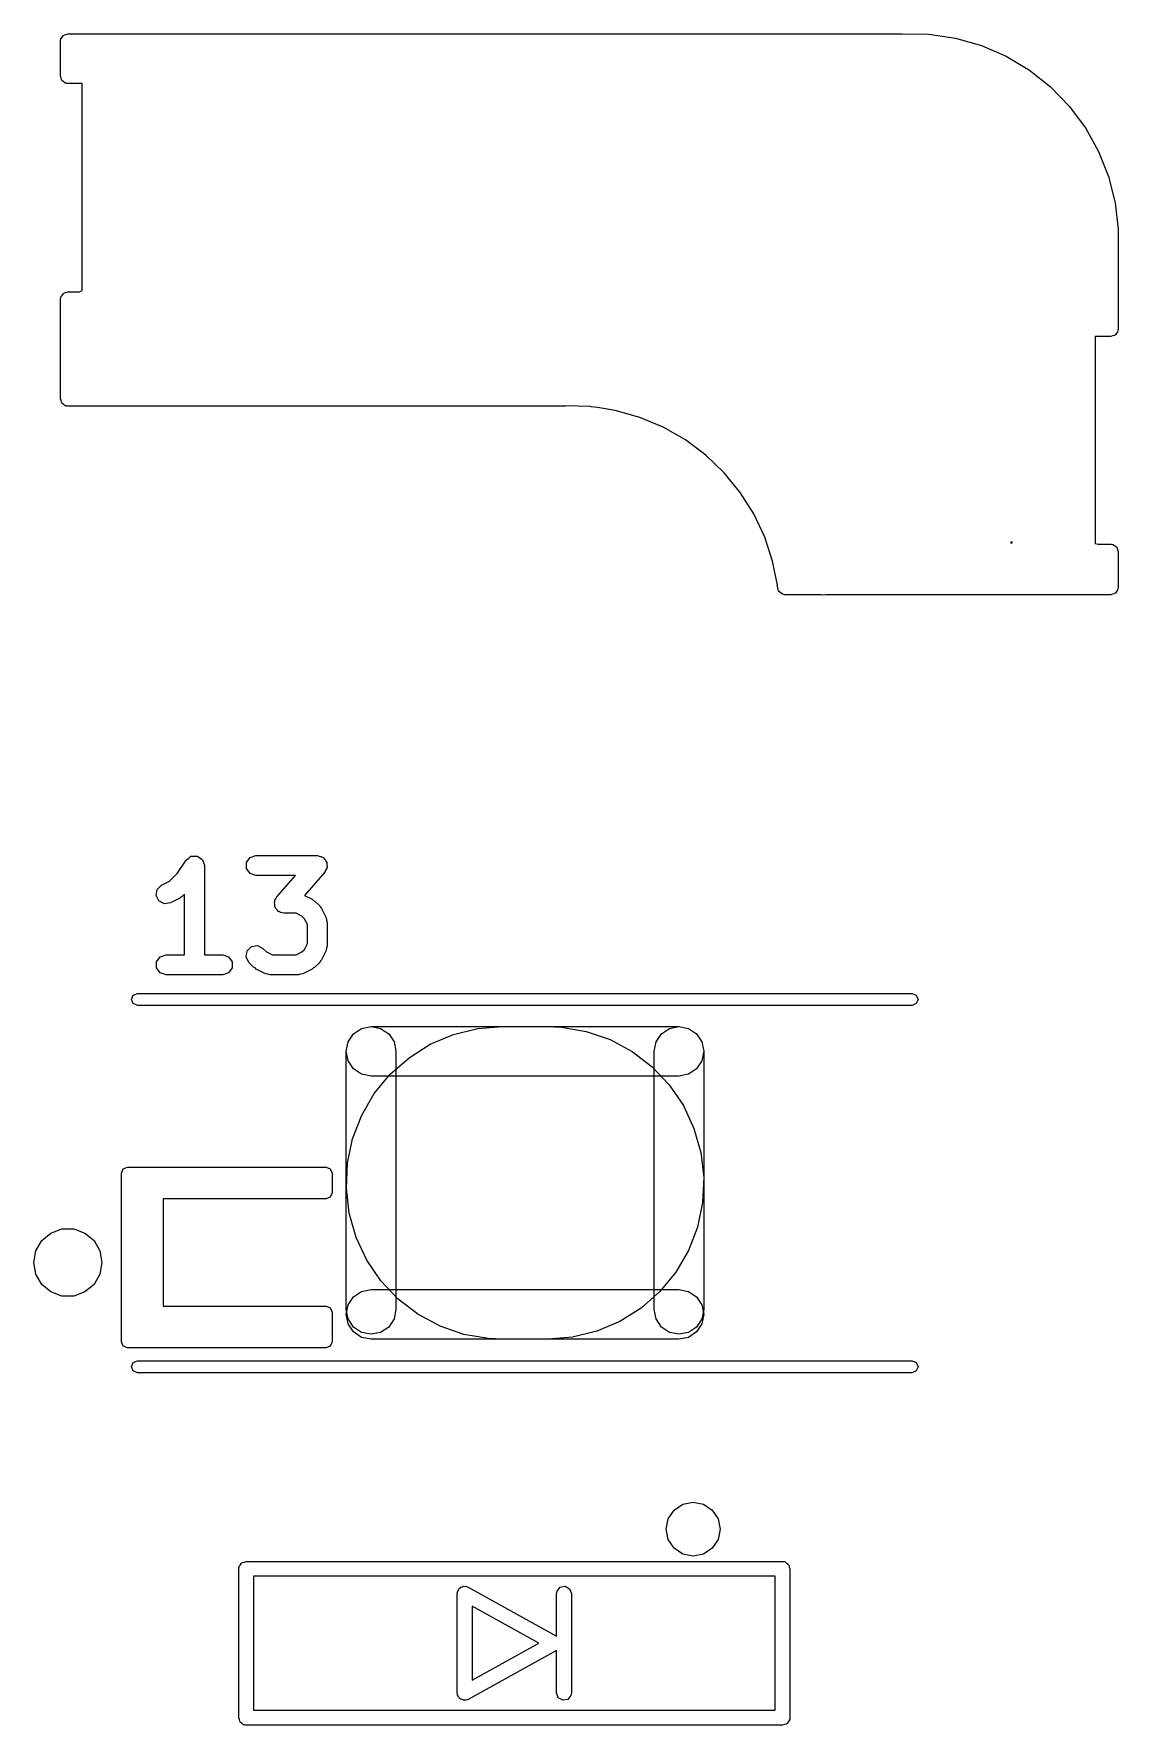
# Model space of a CAD drawing. Extents: x 66 to 223, y -169 to -36.
# Drawn here: x 152.07 to 162.99, y -113.02 to -95.98 of the extents above; entities that cross this region are included whole.
import ezdxf

# ---------------------------------------------------------------- set-up
doc = ezdxf.new("R2010")
doc.units = 0
doc.layers.add('BLACK', color=7, linetype='CONTINUOUS')

msp = doc.modelspace()

# ---------------------------------------------------------------- linework, layer by layer
at = {"layer": 'BLACK', "linetype": 'CONTINUOUS'}
for p, q in [((152.336, -96.055), (152.338, -96.0453)), ((152.336, -96.405), (152.336, -96.055)), ((152.337, -96.042), (152.339, -96.0391)), ((152.338, -96.0453), (152.337, -96.042)), ((152.339, -96.0391), (152.341, -96.0293)), ((152.341, -96.0293), (152.353, -96.0144)), ((152.353, -96.0144), (152.363, -95.9975)), ((152.363, -95.9975), (152.369, -95.9952)), ((152.369, -95.9952), (152.374, -95.99)), ((152.374, -95.99), (152.393, -95.9867)), ((152.393, -95.9867), (152.411, -95.98)), ((152.411, -95.98), (160.811, -95.98)), ((160.811, -95.98), (160.812, -95.9802)), ((160.812, -95.9802), (161.079, -95.9843)), ((161.079, -95.9843), (161.348, -96.0239)), ((161.348, -96.0239), (161.609, -96.0983)), ((161.609, -96.0983), (161.859, -96.2062)), ((161.859, -96.2062), (162.092, -96.3457)), ((152.343, -96.4233), (152.336, -96.405)), ((162.092, -96.3457), (162.305, -96.5145)), ((152.346, -96.4425), (152.343, -96.4233)), ((152.351, -96.4468), (152.346, -96.4425)), ((152.354, -96.4532), (152.351, -96.4468)), ((152.37, -96.463), (152.354, -96.4532)), ((152.385, -96.4755), (152.37, -96.463)), ((152.395, -96.4772), (152.385, -96.4755)), ((152.398, -96.4789), (152.395, -96.4772)), ((152.401, -96.4783), (152.398, -96.4789)), ((152.411, -96.48), (152.401, -96.4783)), ((152.556, -96.48), (152.411, -96.48)), ((152.556, -98.5651), (152.556, -96.48)), ((162.305, -96.5145), (162.494, -96.7096)), ((162.494, -96.7096), (162.656, -96.9277)), ((162.656, -96.9277), (162.788, -97.1651)), ((162.788, -97.1651), (162.888, -97.4178)), ((162.888, -97.4178), (162.955, -97.6813)), ((162.955, -97.6813), (162.986, -97.9513)), ((162.986, -97.9513), (162.985, -97.9533)), ((162.985, -97.9533), (162.986, -97.955)), ((162.986, -97.955), (162.986, -98.955)), ((152.339, -98.6391), (152.341, -98.6293)), ((152.341, -98.6293), (152.353, -98.6144)), ((152.353, -98.6144), (152.363, -98.5975)), ((152.363, -98.5975), (152.369, -98.5952)), ((152.369, -98.5952), (152.374, -98.59)), ((152.374, -98.59), (152.393, -98.5867)), ((152.393, -98.5867), (152.411, -98.58)), ((152.411, -98.58), (152.525, -98.58)), ((152.525, -98.58), (152.556, -98.5651)), ((152.336, -98.655), (152.338, -98.6453)), ((152.336, -99.655), (152.336, -98.655)), ((152.337, -98.642), (152.339, -98.6391)), ((152.338, -98.6453), (152.337, -98.642)), ((162.983, -98.9709), (162.981, -98.9807)), ((162.985, -98.968), (162.983, -98.9709)), ((162.986, -98.955), (162.984, -98.9647)), ((162.984, -98.9647), (162.985, -98.968)), ((162.911, -99.03), (162.756, -99.03)), ((162.756, -99.03), (162.756, -101.114)), ((162.929, -99.0233), (162.911, -99.03)), ((162.948, -99.02), (162.929, -99.0233)), ((162.953, -99.0148), (162.948, -99.02)), ((162.959, -99.0125), (162.953, -99.0148)), ((162.969, -98.9956), (162.959, -99.0125)), ((162.981, -98.9807), (162.969, -98.9956)), ((152.343, -99.6733), (152.336, -99.655)), ((152.346, -99.6925), (152.343, -99.6733)), ((152.351, -99.6968), (152.346, -99.6925)), ((152.354, -99.7032), (152.351, -99.6968)), ((152.37, -99.713), (152.354, -99.7032)), ((152.385, -99.7255), (152.37, -99.713)), ((152.395, -99.7272), (152.385, -99.7255)), ((152.398, -99.7289), (152.395, -99.7272)), ((152.401, -99.7283), (152.398, -99.7289)), ((152.411, -99.73), (152.401, -99.7283)), ((157.411, -99.73), (152.411, -99.73)), ((157.412, -99.7296), (157.411, -99.73)), ((157.413, -99.73), (157.412, -99.7296)), ((157.423, -99.7263), (157.413, -99.73)), ((157.669, -99.734), (157.423, -99.7263)), ((157.673, -99.7345), (157.669, -99.734)), ((157.679, -99.7373), (157.673, -99.7345)), ((157.742, -99.7451), (157.679, -99.7373)), ((157.923, -99.7731), (157.742, -99.7451)), ((158.17, -99.8429), (157.923, -99.7731)), ((158.406, -99.9422), (158.17, -99.8429)), ((158.628, -100.07), (158.406, -99.9422)), ((158.834, -100.223), (158.628, -100.07)), ((159.019, -100.4), (158.834, -100.223)), ((159.181, -100.599), (159.019, -100.4)), ((159.318, -100.816), (159.181, -100.599)), ((159.427, -101.048), (159.318, -100.816)), ((159.507, -101.292), (159.427, -101.048)), ((161.918, -101.097), (161.902, -101.105)), ((161.902, -101.105), (161.919, -101.105)), ((161.919, -101.105), (161.918, -101.097)), ((162.756, -101.114), (162.786, -101.12)), ((162.786, -101.12), (162.911, -101.12)), ((162.911, -101.12), (162.921, -101.122)), ((162.921, -101.122), (162.924, -101.121)), ((162.924, -101.121), (162.927, -101.123)), ((162.927, -101.123), (162.937, -101.125)), ((162.937, -101.125), (162.952, -101.137)), ((162.952, -101.137), (162.968, -101.147)), ((162.968, -101.147), (162.971, -101.153)), ((162.971, -101.153), (162.976, -101.157)), ((162.976, -101.157), (162.979, -101.177)), ((162.979, -101.177), (162.986, -101.195)), ((159.555, -101.533), (159.507, -101.292)), ((162.986, -101.195), (162.986, -101.555)), ((159.553, -101.544), (159.555, -101.533)), ((159.56, -101.558), (159.553, -101.544)), ((159.566, -101.593), (159.56, -101.558)), ((159.605, -101.625), (159.566, -101.593)), ((159.631, -101.63), (159.605, -101.625)), ((159.995, -101.63), (159.631, -101.63)), ((160.014, -101.633), (159.995, -101.63)), ((160.043, -101.63), (160.014, -101.633)), ((162.911, -101.63), (160.043, -101.63)), ((162.929, -101.623), (162.911, -101.63)), ((162.948, -101.62), (162.929, -101.623)), ((162.953, -101.615), (162.948, -101.62)), ((162.959, -101.612), (162.953, -101.615)), ((162.969, -101.596), (162.959, -101.612)), ((162.981, -101.581), (162.969, -101.596)), ((162.983, -101.571), (162.981, -101.581)), ((162.985, -101.568), (162.983, -101.571)), ((162.986, -101.555), (162.984, -101.565)), ((162.984, -101.565), (162.985, -101.568)), ((153.512, -104.436), (153.602, -104.302)), ((153.602, -104.302), (153.603, -104.3)), ((153.603, -104.3), (153.604, -104.298)), ((153.604, -104.298), (153.627, -104.281)), ((153.627, -104.281), (153.65, -104.263)), ((153.65, -104.263), (153.652, -104.263)), ((153.652, -104.263), (153.654, -104.262)), ((153.654, -104.262), (153.683, -104.262)), ((153.683, -104.262), (153.712, -104.261)), ((153.712, -104.261), (153.714, -104.262)), ((153.714, -104.262), (153.716, -104.262)), ((153.716, -104.262), (153.739, -104.279)), ((153.739, -104.279), (153.763, -104.295)), ((153.763, -104.295), (153.764, -104.297)), ((153.764, -104.297), (153.766, -104.298)), ((153.766, -104.298), (153.775, -104.326)), ((153.775, -104.326), (153.785, -104.353)), ((153.785, -104.353), (153.784, -104.355)), ((153.784, -104.355), (153.785, -104.357)), ((153.785, -104.357), (153.785, -105.257)), ((154.209, -104.326), (154.245, -104.276)), ((154.209, -104.388), (154.209, -104.326)), ((154.245, -104.438), (154.209, -104.388)), ((154.245, -104.276), (154.304, -104.257)), ((154.304, -104.257), (154.923, -104.257)), ((154.998, -104.423), (154.793, -104.657)), ((154.923, -104.257), (154.942, -104.263)), ((154.942, -104.263), (154.962, -104.265)), ((154.962, -104.265), (154.971, -104.273)), ((154.971, -104.273), (154.982, -104.276)), ((154.982, -104.276), (154.994, -104.293)), ((154.994, -104.293), (155.009, -104.306)), ((155.006, -104.404), (154.998, -104.423)), ((155.018, -104.388), (155.006, -104.404)), ((155.009, -104.306), (155.011, -104.317)), ((155.011, -104.317), (155.018, -104.326)), ((155.018, -104.326), (155.018, -104.346)), ((155.018, -104.346), (155.022, -104.366)), ((155.022, -104.366), (155.018, -104.377)), ((155.018, -104.377), (155.018, -104.388)), ((153.31, -104.597), (153.354, -104.553)), ((153.354, -104.553), (153.435, -104.513)), ((153.435, -104.513), (153.512, -104.436)), ((154.304, -104.457), (154.245, -104.438)), ((154.702, -104.457), (154.304, -104.457)), ((154.514, -104.672), (154.702, -104.457)), ((153.3, -104.658), (153.31, -104.597)), ((153.328, -104.713), (153.3, -104.658)), ((153.383, -104.741), (153.328, -104.713)), ((153.444, -104.732), (153.383, -104.741)), ((153.539, -104.685), (153.444, -104.732)), ((153.551, -104.673), (153.539, -104.685)), ((153.565, -104.666), (153.551, -104.673)), ((153.585, -104.646), (153.565, -104.666)), ((153.585, -105.257), (153.585, -104.646)), ((154.49, -104.729), (154.494, -104.719)), ((154.494, -104.749), (154.49, -104.729)), ((154.494, -104.707), (154.506, -104.691)), ((154.494, -104.719), (154.494, -104.707)), ((154.494, -104.769), (154.494, -104.749)), ((154.506, -104.691), (154.514, -104.672)), ((154.793, -104.657), (154.872, -104.696)), ((154.872, -104.696), (154.884, -104.708)), ((154.884, -104.708), (154.898, -104.715)), ((154.898, -104.715), (154.946, -104.763)), ((154.946, -104.763), (154.953, -104.777)), ((154.501, -104.778), (154.494, -104.769)), ((154.504, -104.789), (154.501, -104.778)), ((154.519, -104.803), (154.504, -104.789)), ((154.531, -104.819), (154.519, -104.803)), ((154.542, -104.822), (154.531, -104.819)), ((154.55, -104.83), (154.542, -104.822)), ((154.57, -104.832), (154.55, -104.83)), ((154.59, -104.838), (154.57, -104.832)), ((154.709, -104.838), (154.59, -104.838)), ((154.768, -104.868), (154.709, -104.838)), ((154.793, -104.893), (154.768, -104.868)), ((154.823, -104.952), (154.793, -104.893)), ((154.953, -104.777), (154.965, -104.789)), ((154.965, -104.789), (155.012, -104.884)), ((155.012, -104.884), (155.016, -104.907)), ((155.016, -104.907), (155.023, -104.929)), ((155.023, -104.929), (155.023, -105.167)), ((154.823, -105.143), (154.823, -104.952)), ((153.304, -105.326), (153.34, -105.276)), ((153.34, -105.276), (153.399, -105.257)), ((153.399, -105.257), (153.585, -105.257)), ((153.785, -105.257), (153.97, -105.257)), ((153.97, -105.257), (154.029, -105.276)), ((154.029, -105.276), (154.066, -105.326)), ((154.205, -105.278), (154.215, -105.216)), ((154.215, -105.216), (154.258, -105.173)), ((154.258, -105.173), (154.319, -105.163)), ((154.319, -105.163), (154.375, -105.191)), ((154.375, -105.191), (154.411, -105.227)), ((154.411, -105.227), (154.47, -105.257)), ((154.47, -105.257), (154.709, -105.257)), ((154.709, -105.257), (154.768, -105.227)), ((154.768, -105.227), (154.793, -105.203)), ((154.793, -105.203), (154.823, -105.143)), ((155.012, -105.211), (154.965, -105.307)), ((155.016, -105.189), (155.012, -105.211)), ((155.023, -105.167), (155.016, -105.189)), ((153.304, -105.388), (153.304, -105.326)), ((153.34, -105.438), (153.304, -105.388)), ((153.399, -105.457), (153.34, -105.438)), ((154.029, -105.438), (153.97, -105.457)), ((154.066, -105.388), (154.029, -105.438)), ((154.066, -105.326), (154.066, -105.388)), ((154.233, -105.333), (154.205, -105.278)), ((154.281, -105.38), (154.233, -105.333)), ((154.295, -105.388), (154.281, -105.38)), ((154.307, -105.399), (154.295, -105.388)), ((154.402, -105.447), (154.307, -105.399)), ((154.872, -105.399), (154.777, -105.447)), ((154.884, -105.388), (154.872, -105.399)), ((154.898, -105.38), (154.884, -105.388)), ((154.946, -105.333), (154.898, -105.38)), ((154.953, -105.318), (154.946, -105.333)), ((154.965, -105.307), (154.953, -105.318)), ((153.97, -105.457), (153.399, -105.457)), ((154.425, -105.45), (154.402, -105.447)), ((154.447, -105.457), (154.425, -105.45)), ((154.732, -105.457), (154.447, -105.457)), ((154.754, -105.45), (154.732, -105.457)), ((154.777, -105.447), (154.754, -105.45)), ((153.051, -105.705), (153.069, -105.663)), ((153.069, -105.747), (153.051, -105.705)), ((153.069, -105.663), (153.111, -105.645)), ((153.111, -105.765), (153.069, -105.747)), ((153.111, -105.645), (160.911, -105.645)), ((160.911, -105.765), (153.111, -105.765)), ((160.911, -105.645), (160.953, -105.663)), ((160.953, -105.747), (160.911, -105.765)), ((160.953, -105.663), (160.971, -105.705)), ((160.971, -105.705), (160.953, -105.747)), ((155.233, -106.132), (155.287, -106.051)), ((155.233, -106.132), (155.287, -106.051)), ((155.233, -106.132), (155.287, -106.051)), ((155.233, -106.132), (155.287, -106.051)), ((155.287, -106.051), (155.368, -105.997)), ((155.287, -106.051), (155.368, -105.997)), ((155.287, -106.051), (155.368, -105.997)), ((155.287, -106.051), (155.368, -105.997)), ((155.368, -105.997), (155.464, -105.978)), ((155.368, -105.997), (155.464, -105.978)), ((155.368, -105.997), (155.464, -105.978)), ((155.368, -105.997), (155.464, -105.978)), ((155.464, -105.978), (155.56, -105.997)), ((155.464, -105.978), (158.564, -105.978)), ((155.464, -105.978), (155.56, -105.997)), ((155.464, -105.978), (158.564, -105.978)), ((155.56, -105.997), (155.641, -106.051)), ((155.56, -105.997), (155.641, -106.051)), ((155.641, -106.051), (155.695, -106.132)), ((155.641, -106.051), (155.695, -106.132)), ((156.059, -106.157), (156.292, -106.059)), ((156.059, -106.157), (156.292, -106.059)), ((156.059, -106.157), (156.292, -106.059)), ((156.059, -106.157), (156.292, -106.059)), ((156.292, -106.059), (156.537, -105.998)), ((156.292, -106.059), (156.537, -105.998)), ((156.292, -106.059), (156.537, -105.998)), ((156.292, -106.059), (156.537, -105.998)), ((156.537, -105.998), (156.789, -105.978)), ((156.537, -105.998), (156.789, -105.978)), ((156.537, -105.998), (156.789, -105.978)), ((156.537, -105.998), (156.789, -105.978)), ((156.789, -105.978), (157.239, -105.978)), ((156.789, -105.978), (157.239, -105.978)), ((156.789, -105.978), (157.239, -105.978)), ((156.789, -105.978), (157.239, -105.978)), ((157.239, -105.978), (157.382, -105.984)), ((157.239, -105.978), (157.382, -105.984)), ((157.239, -105.978), (157.382, -105.984)), ((157.239, -105.978), (157.382, -105.984)), ((157.382, -105.984), (157.631, -106.027)), ((157.382, -105.984), (157.631, -106.027)), ((157.382, -105.984), (157.631, -106.027)), ((157.382, -105.984), (157.631, -106.027)), ((157.631, -106.027), (157.87, -106.11)), ((157.631, -106.027), (157.87, -106.11)), ((157.631, -106.027), (157.87, -106.11)), ((157.631, -106.027), (157.87, -106.11)), ((157.87, -106.11), (158.092, -106.229)), ((157.87, -106.11), (158.092, -106.229)), ((157.87, -106.11), (158.092, -106.229)), ((157.87, -106.11), (158.092, -106.229)), ((158.333, -106.132), (158.387, -106.051)), ((158.333, -106.132), (158.387, -106.051)), ((158.387, -106.051), (158.468, -105.997)), ((158.387, -106.051), (158.468, -105.997)), ((158.468, -105.997), (158.564, -105.978)), ((158.468, -105.997), (158.564, -105.978)), ((158.564, -105.978), (158.66, -105.997)), ((158.564, -105.978), (158.66, -105.997)), ((158.564, -105.978), (158.66, -105.997)), ((158.564, -105.978), (158.66, -105.997)), ((158.66, -105.997), (158.741, -106.051)), ((158.66, -105.997), (158.741, -106.051)), ((158.66, -105.997), (158.741, -106.051)), ((158.66, -105.997), (158.741, -106.051)), ((158.741, -106.051), (158.795, -106.132)), ((158.741, -106.051), (158.795, -106.132)), ((158.741, -106.051), (158.795, -106.132)), ((158.741, -106.051), (158.795, -106.132)), ((155.214, -106.228), (155.233, -106.132)), ((155.214, -106.228), (155.233, -106.132)), ((155.214, -106.228), (155.233, -106.132)), ((155.214, -106.228), (155.233, -106.132)), ((155.214, -108.828), (155.214, -106.228)), ((155.233, -106.324), (155.214, -106.228)), ((155.214, -108.828), (155.214, -106.228)), ((155.233, -106.324), (155.214, -106.228)), ((155.656, -106.459), (155.846, -106.292)), ((155.656, -106.459), (155.846, -106.292)), ((155.656, -106.459), (155.846, -106.292)), ((155.656, -106.459), (155.846, -106.292)), ((155.695, -106.132), (155.714, -106.228)), ((155.695, -106.132), (155.714, -106.228)), ((155.714, -106.228), (155.714, -108.828)), ((155.714, -106.228), (155.714, -108.828)), ((155.846, -106.292), (156.059, -106.157)), ((155.846, -106.292), (156.059, -106.157)), ((155.846, -106.292), (156.059, -106.157)), ((155.846, -106.292), (156.059, -106.157)), ((158.092, -106.229), (158.293, -106.383)), ((158.092, -106.229), (158.293, -106.383)), ((158.092, -106.229), (158.293, -106.383)), ((158.092, -106.229), (158.293, -106.383)), ((158.314, -106.228), (158.333, -106.132)), ((158.314, -106.228), (158.333, -106.132)), ((158.314, -108.828), (158.314, -106.228)), ((158.314, -108.828), (158.314, -106.228)), ((158.795, -106.132), (158.814, -106.228)), ((158.795, -106.132), (158.814, -106.228)), ((158.795, -106.132), (158.814, -106.228)), ((158.795, -106.132), (158.814, -106.228)), ((158.814, -106.228), (158.795, -106.324)), ((158.814, -106.228), (158.795, -106.324)), ((158.814, -106.228), (158.814, -108.828)), ((158.814, -106.228), (158.814, -108.828)), ((155.287, -106.405), (155.233, -106.324)), ((155.287, -106.405), (155.233, -106.324)), ((155.368, -106.459), (155.287, -106.405)), ((155.368, -106.459), (155.287, -106.405)), ((155.464, -106.478), (155.368, -106.459)), ((155.464, -106.478), (155.368, -106.459)), ((155.496, -106.654), (155.656, -106.459)), ((155.496, -106.654), (155.656, -106.459)), ((155.496, -106.654), (155.656, -106.459)), ((155.496, -106.654), (155.656, -106.459)), ((158.293, -106.383), (158.466, -106.566)), ((158.293, -106.383), (158.466, -106.566)), ((158.293, -106.383), (158.466, -106.566)), ((158.293, -106.383), (158.466, -106.566)), ((158.66, -106.459), (158.564, -106.478)), ((158.66, -106.459), (158.564, -106.478)), ((158.741, -106.405), (158.66, -106.459)), ((158.741, -106.405), (158.66, -106.459)), ((158.795, -106.324), (158.741, -106.405)), ((158.795, -106.324), (158.741, -106.405)), ((158.564, -106.478), (155.464, -106.478)), ((158.564, -106.478), (155.464, -106.478)), ((158.466, -106.566), (158.608, -106.775)), ((158.466, -106.566), (158.608, -106.775)), ((158.466, -106.566), (158.608, -106.775)), ((158.466, -106.566), (158.608, -106.775)), ((155.369, -106.872), (155.496, -106.654)), ((155.369, -106.872), (155.496, -106.654)), ((155.369, -106.872), (155.496, -106.654)), ((155.369, -106.872), (155.496, -106.654)), ((158.608, -106.775), (158.715, -107.004)), ((158.608, -106.775), (158.715, -107.004)), ((158.608, -106.775), (158.715, -107.004)), ((158.608, -106.775), (158.715, -107.004)), ((155.278, -107.108), (155.369, -106.872)), ((155.278, -107.108), (155.369, -106.872)), ((155.278, -107.108), (155.369, -106.872)), ((155.278, -107.108), (155.369, -106.872)), ((155.226, -107.356), (155.278, -107.108)), ((155.226, -107.356), (155.278, -107.108)), ((155.226, -107.356), (155.278, -107.108)), ((155.226, -107.356), (155.278, -107.108)), ((158.715, -107.004), (158.784, -107.247)), ((158.715, -107.004), (158.784, -107.247)), ((158.715, -107.004), (158.784, -107.247)), ((158.715, -107.004), (158.784, -107.247)), ((158.784, -107.247), (158.813, -107.498)), ((158.784, -107.247), (158.813, -107.498)), ((158.784, -107.247), (158.813, -107.498)), ((158.784, -107.247), (158.813, -107.498)), ((152.951, -107.455), (152.969, -107.413)), ((152.951, -109.155), (152.951, -107.455)), ((152.969, -107.413), (153.011, -107.395)), ((153.011, -107.395), (155.011, -107.395)), ((155.011, -107.395), (155.053, -107.413)), ((155.053, -107.413), (155.071, -107.455)), ((155.071, -107.455), (155.071, -107.655)), ((155.215, -107.608), (155.226, -107.356)), ((155.215, -107.608), (155.226, -107.356)), ((155.215, -107.608), (155.226, -107.356)), ((155.215, -107.608), (155.226, -107.356)), ((155.071, -107.655), (155.053, -107.697)), ((155.244, -107.859), (155.215, -107.608)), ((155.244, -107.859), (155.215, -107.608)), ((155.244, -107.859), (155.215, -107.608)), ((155.244, -107.859), (155.215, -107.608)), ((158.813, -107.498), (158.802, -107.75)), ((158.813, -107.498), (158.802, -107.75)), ((158.813, -107.498), (158.802, -107.75)), ((158.813, -107.498), (158.802, -107.75)), ((155.011, -107.715), (153.371, -107.715)), ((153.371, -107.715), (153.371, -108.795)), ((155.053, -107.697), (155.011, -107.715)), ((158.802, -107.75), (158.75, -107.998)), ((158.802, -107.75), (158.75, -107.998)), ((158.802, -107.75), (158.75, -107.998)), ((158.802, -107.75), (158.75, -107.998)), ((155.313, -108.102), (155.244, -107.859)), ((155.313, -108.102), (155.244, -107.859)), ((155.313, -108.102), (155.244, -107.859)), ((155.313, -108.102), (155.244, -107.859)), ((158.75, -107.998), (158.659, -108.234)), ((158.75, -107.998), (158.659, -108.234)), ((158.75, -107.998), (158.659, -108.234)), ((158.75, -107.998), (158.659, -108.234)), ((152.089, -108.238), (152.148, -108.135)), ((152.148, -108.135), (152.24, -108.058)), ((152.24, -108.058), (152.351, -108.017)), ((152.351, -108.017), (152.471, -108.017)), ((152.471, -108.017), (152.582, -108.058)), ((152.582, -108.058), (152.674, -108.135)), ((152.674, -108.135), (152.733, -108.238)), ((155.42, -108.331), (155.313, -108.102)), ((155.42, -108.331), (155.313, -108.102)), ((155.42, -108.331), (155.313, -108.102)), ((155.42, -108.331), (155.313, -108.102)), ((152.068, -108.355), (152.089, -108.238)), ((152.733, -108.238), (152.754, -108.355)), ((155.562, -108.54), (155.42, -108.331)), ((155.562, -108.54), (155.42, -108.331)), ((155.562, -108.54), (155.42, -108.331)), ((155.562, -108.54), (155.42, -108.331)), ((158.659, -108.234), (158.532, -108.452)), ((158.659, -108.234), (158.532, -108.452)), ((158.659, -108.234), (158.532, -108.452)), ((158.659, -108.234), (158.532, -108.452)), ((152.089, -108.472), (152.068, -108.355)), ((152.148, -108.575), (152.089, -108.472)), ((152.733, -108.472), (152.674, -108.575)), ((152.754, -108.355), (152.733, -108.472)), ((158.532, -108.452), (158.372, -108.647)), ((158.532, -108.452), (158.372, -108.647)), ((158.532, -108.452), (158.372, -108.647)), ((158.532, -108.452), (158.372, -108.647)), ((152.24, -108.652), (152.148, -108.575)), ((152.351, -108.693), (152.24, -108.652)), ((152.582, -108.652), (152.471, -108.693)), ((152.674, -108.575), (152.582, -108.652)), ((155.287, -108.701), (155.368, -108.647)), ((155.287, -108.701), (155.368, -108.647)), ((155.368, -108.647), (155.464, -108.628)), ((155.368, -108.647), (155.464, -108.628)), ((155.464, -108.628), (158.564, -108.628)), ((155.464, -108.628), (158.564, -108.628)), ((155.735, -108.723), (155.562, -108.54)), ((155.735, -108.723), (155.562, -108.54)), ((155.735, -108.723), (155.562, -108.54)), ((155.735, -108.723), (155.562, -108.54)), ((158.372, -108.647), (158.182, -108.814)), ((158.372, -108.647), (158.182, -108.814)), ((158.372, -108.647), (158.182, -108.814)), ((158.372, -108.647), (158.182, -108.814)), ((158.564, -108.628), (158.66, -108.647)), ((158.564, -108.628), (158.66, -108.647)), ((158.66, -108.647), (158.741, -108.701)), ((158.66, -108.647), (158.741, -108.701)), ((152.471, -108.693), (152.351, -108.693)), ((153.371, -108.795), (155.011, -108.795)), ((155.011, -108.795), (155.053, -108.813)), ((155.053, -108.813), (155.071, -108.855)), ((155.214, -108.878), (155.233, -108.782)), ((155.214, -108.878), (155.233, -108.782)), ((155.233, -108.924), (155.214, -108.828)), ((155.233, -108.924), (155.214, -108.828)), ((155.233, -108.782), (155.287, -108.701)), ((155.233, -108.782), (155.287, -108.701)), ((155.714, -108.828), (155.695, -108.924)), ((155.714, -108.828), (155.695, -108.924)), ((155.936, -108.877), (155.735, -108.723)), ((155.936, -108.877), (155.735, -108.723)), ((155.936, -108.877), (155.735, -108.723)), ((155.936, -108.877), (155.735, -108.723)), ((158.182, -108.814), (157.969, -108.949)), ((158.182, -108.814), (157.969, -108.949)), ((158.182, -108.814), (157.969, -108.949)), ((158.182, -108.814), (157.969, -108.949)), ((158.333, -108.924), (158.314, -108.828)), ((158.333, -108.924), (158.314, -108.828)), ((158.741, -108.701), (158.795, -108.782)), ((158.741, -108.701), (158.795, -108.782)), ((158.795, -108.782), (158.814, -108.878)), ((158.795, -108.782), (158.814, -108.878)), ((158.814, -108.828), (158.795, -108.924)), ((158.814, -108.828), (158.795, -108.924)), ((155.071, -108.855), (155.071, -109.155)), ((155.233, -108.974), (155.214, -108.878)), ((155.233, -108.974), (155.214, -108.878)), ((155.287, -109.005), (155.233, -108.924)), ((155.287, -109.005), (155.233, -108.924)), ((155.287, -109.055), (155.233, -108.974)), ((155.287, -109.055), (155.233, -108.974)), ((155.368, -109.059), (155.287, -109.005)), ((155.368, -109.059), (155.287, -109.005)), ((155.641, -109.005), (155.56, -109.059)), ((155.641, -109.005), (155.56, -109.059)), ((155.695, -108.924), (155.641, -109.005)), ((155.695, -108.924), (155.641, -109.005)), ((156.158, -108.996), (155.936, -108.877)), ((156.158, -108.996), (155.936, -108.877)), ((156.158, -108.996), (155.936, -108.877)), ((156.158, -108.996), (155.936, -108.877)), ((156.397, -109.079), (156.158, -108.996)), ((156.397, -109.079), (156.158, -108.996)), ((156.397, -109.079), (156.158, -108.996)), ((156.397, -109.079), (156.158, -108.996)), ((157.969, -108.949), (157.736, -109.047)), ((157.969, -108.949), (157.736, -109.047)), ((157.969, -108.949), (157.736, -109.047)), ((157.969, -108.949), (157.736, -109.047)), ((158.387, -109.005), (158.333, -108.924)), ((158.387, -109.005), (158.333, -108.924)), ((158.468, -109.059), (158.387, -109.005)), ((158.468, -109.059), (158.387, -109.005)), ((158.741, -109.005), (158.66, -109.059)), ((158.741, -109.005), (158.66, -109.059)), ((158.795, -108.924), (158.741, -109.005)), ((158.795, -108.924), (158.741, -109.005)), ((158.795, -108.974), (158.741, -109.055)), ((158.795, -108.974), (158.741, -109.055)), ((158.814, -108.878), (158.795, -108.974)), ((158.814, -108.878), (158.795, -108.974)), ((152.969, -109.197), (152.951, -109.155)), ((155.071, -109.155), (155.053, -109.197)), ((155.368, -109.109), (155.287, -109.055)), ((155.368, -109.109), (155.287, -109.055)), ((155.464, -109.078), (155.368, -109.059)), ((155.464, -109.078), (155.368, -109.059)), ((155.464, -109.128), (155.368, -109.109)), ((155.464, -109.128), (155.368, -109.109)), ((155.56, -109.059), (155.464, -109.078)), ((155.56, -109.059), (155.464, -109.078)), ((158.564, -109.128), (155.464, -109.128)), ((158.564, -109.128), (155.464, -109.128)), ((156.646, -109.122), (156.397, -109.079)), ((156.646, -109.122), (156.397, -109.079)), ((156.646, -109.122), (156.397, -109.079)), ((156.646, -109.122), (156.397, -109.079)), ((156.789, -109.128), (156.646, -109.122)), ((156.789, -109.128), (156.646, -109.122)), ((156.789, -109.128), (156.646, -109.122)), ((156.789, -109.128), (156.646, -109.122)), ((157.239, -109.128), (156.789, -109.128)), ((157.239, -109.128), (156.789, -109.128)), ((157.239, -109.128), (156.789, -109.128)), ((157.239, -109.128), (156.789, -109.128)), ((157.491, -109.108), (157.239, -109.128)), ((157.491, -109.108), (157.239, -109.128)), ((157.491, -109.108), (157.239, -109.128)), ((157.491, -109.108), (157.239, -109.128)), ((157.736, -109.047), (157.491, -109.108)), ((157.736, -109.047), (157.491, -109.108)), ((157.736, -109.047), (157.491, -109.108)), ((157.736, -109.047), (157.491, -109.108)), ((158.564, -109.078), (158.468, -109.059)), ((158.564, -109.078), (158.468, -109.059)), ((158.66, -109.059), (158.564, -109.078)), ((158.66, -109.059), (158.564, -109.078)), ((158.66, -109.109), (158.564, -109.128)), ((158.66, -109.109), (158.564, -109.128)), ((158.741, -109.055), (158.66, -109.109)), ((158.741, -109.055), (158.66, -109.109)), ((153.011, -109.215), (152.969, -109.197)), ((155.011, -109.215), (153.011, -109.215)), ((153.051, -109.405), (153.069, -109.363)), ((153.069, -109.363), (153.111, -109.345)), ((153.111, -109.345), (160.911, -109.345)), ((155.053, -109.197), (155.011, -109.215)), ((160.911, -109.345), (160.953, -109.363)), ((160.953, -109.363), (160.971, -109.405)), ((153.069, -109.447), (153.051, -109.405)), ((153.111, -109.465), (153.069, -109.447)), ((160.911, -109.465), (153.111, -109.465)), ((160.953, -109.447), (160.911, -109.465)), ((160.971, -109.405), (160.953, -109.447)), ((158.455, -110.936), (158.514, -110.848)), ((158.514, -110.848), (158.602, -110.789)), ((158.602, -110.789), (158.706, -110.768)), ((158.706, -110.768), (158.81, -110.789)), ((158.81, -110.789), (158.898, -110.848)), ((158.898, -110.848), (158.957, -110.936)), ((158.434, -111.04), (158.455, -110.936)), ((158.455, -111.144), (158.434, -111.04)), ((158.957, -110.936), (158.978, -111.04)), ((158.978, -111.04), (158.957, -111.144)), ((158.514, -111.232), (158.455, -111.144)), ((158.602, -111.291), (158.514, -111.232)), ((158.898, -111.232), (158.81, -111.291)), ((158.957, -111.144), (158.898, -111.232)), ((154.136, -111.414), (154.148, -111.399)), ((154.148, -111.399), (154.158, -111.383)), ((154.158, -111.383), (154.164, -111.38)), ((154.164, -111.38), (154.168, -111.375)), ((154.168, -111.375), (154.188, -111.372)), ((154.188, -111.372), (154.206, -111.365)), ((154.206, -111.365), (159.606, -111.365)), ((158.706, -111.312), (158.602, -111.291)), ((158.81, -111.291), (158.706, -111.312)), ((159.606, -111.365), (159.616, -111.367)), ((159.616, -111.367), (159.619, -111.366)), ((159.619, -111.366), (159.622, -111.368)), ((159.622, -111.368), (159.632, -111.37)), ((159.632, -111.37), (159.647, -111.382)), ((159.647, -111.382), (159.663, -111.392)), ((159.663, -111.392), (159.666, -111.398)), ((159.666, -111.398), (159.671, -111.402)), ((159.671, -111.402), (159.674, -111.422)), ((154.131, -111.44), (154.133, -111.43)), ((154.131, -112.94), (154.131, -111.44)), ((154.132, -111.427), (154.134, -111.424)), ((154.133, -111.43), (154.132, -111.427)), ((154.134, -111.424), (154.136, -111.414)), ((154.281, -111.515), (154.281, -112.865)), ((159.531, -111.515), (154.281, -111.515)), ((159.531, -112.865), (159.531, -111.515)), ((159.674, -111.422), (159.681, -111.44)), ((159.681, -111.44), (159.681, -112.94)), ((156.331, -111.69), (156.336, -111.664)), ((156.331, -112.69), (156.331, -111.69)), ((156.336, -111.664), (156.344, -111.655)), ((156.344, -111.655), (156.348, -111.643)), ((156.348, -111.643), (156.36, -111.636)), ((156.36, -111.636), (156.368, -111.625)), ((156.368, -111.625), (156.381, -111.623)), ((156.381, -111.623), (156.392, -111.616)), ((156.392, -111.616), (156.405, -111.619)), ((156.405, -111.619), (156.419, -111.616)), ((156.419, -111.616), (156.43, -111.622)), ((156.43, -111.622), (156.442, -111.624)), ((156.442, -111.624), (157.331, -112.118)), ((157.331, -111.69), (157.336, -111.664)), ((157.331, -112.118), (157.331, -111.69)), ((157.336, -111.664), (157.368, -111.625)), ((157.368, -111.625), (157.419, -111.616)), ((157.419, -111.616), (157.463, -111.642)), ((157.463, -111.642), (157.481, -111.69)), ((157.481, -111.69), (157.481, -112.69)), ((157.152, -112.19), (156.481, -111.817)), ((156.481, -111.817), (156.481, -112.563)), ((156.481, -112.563), (157.152, -112.19)), ((157.331, -112.262), (156.442, -112.756)), ((157.331, -112.69), (157.331, -112.262)), ((156.335, -112.702), (156.331, -112.69)), ((156.335, -112.714), (156.335, -112.702)), ((156.344, -112.725), (156.335, -112.714)), ((156.349, -112.738), (156.344, -112.725)), ((156.359, -112.745), (156.349, -112.738)), ((156.367, -112.754), (156.359, -112.745)), ((156.381, -112.757), (156.367, -112.754)), ((156.393, -112.764), (156.381, -112.757)), ((156.405, -112.762), (156.393, -112.764)), ((156.418, -112.764), (156.405, -112.762)), ((156.442, -112.756), (156.418, -112.764)), ((157.349, -112.738), (157.331, -112.69)), ((157.393, -112.764), (157.349, -112.738)), ((157.444, -112.755), (157.393, -112.764)), ((157.476, -112.716), (157.444, -112.755)), ((157.481, -112.69), (157.476, -112.716)), ((154.138, -112.958), (154.131, -112.94)), ((154.281, -112.865), (159.531, -112.865)), ((159.681, -112.94), (159.679, -112.95)), ((154.141, -112.977), (154.138, -112.958)), ((154.146, -112.982), (154.141, -112.977)), ((154.149, -112.988), (154.146, -112.982)), ((154.165, -112.998), (154.149, -112.988)), ((154.18, -113.01), (154.165, -112.998)), ((154.19, -113.012), (154.18, -113.01)), ((154.193, -113.014), (154.19, -113.012)), ((154.196, -113.013), (154.193, -113.014)), ((154.206, -113.015), (154.196, -113.013)), ((159.606, -113.015), (154.206, -113.015)), ((159.624, -113.008), (159.606, -113.015)), ((159.643, -113.005), (159.624, -113.008)), ((159.648, -113), (159.643, -113.005)), ((159.654, -112.997), (159.648, -113)), ((159.664, -112.981), (159.654, -112.997)), ((159.676, -112.966), (159.664, -112.981)), ((159.678, -112.956), (159.676, -112.966)), ((159.68, -112.953), (159.678, -112.956)), ((159.679, -112.95), (159.68, -112.953))]:
    msp.add_line(p, q, dxfattribs=at)

doc.saveas('drawing.dxf')
